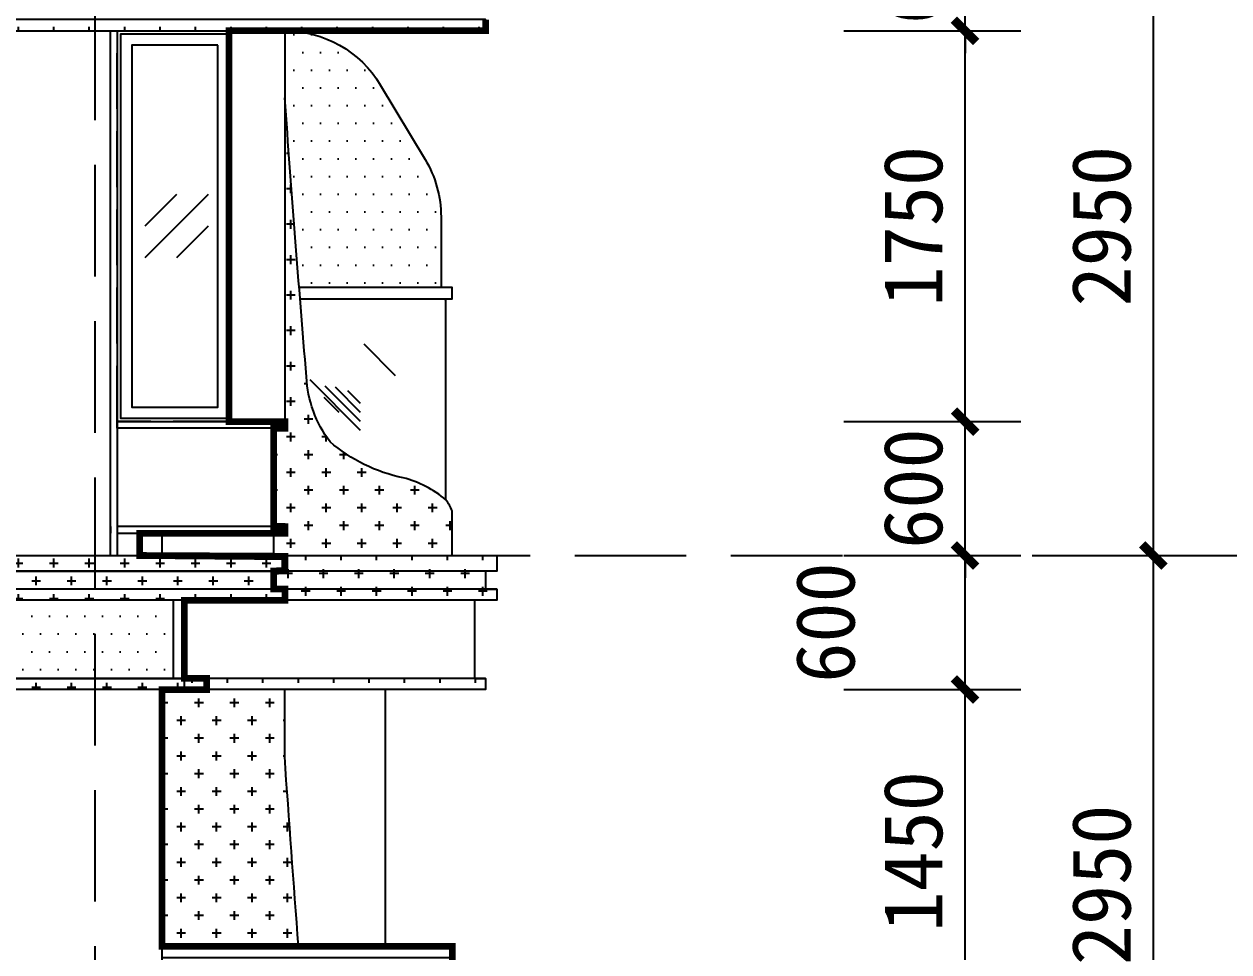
# Model space of a CAD drawing. Extents: x 646072 to 1012572, y -46617 to 16093.
# Drawn here: x 898650 to 904048, y -19627 to -15472 of the extents above; entities that cross this region are included whole.
import ezdxf

# ---------------------------------------------------------------- set-up
doc = ezdxf.new("R2010")
doc.units = 0
doc.header["$LTSCALE"] = 1000
doc.header["$MEASUREMENT"] = 0
for name, pattern in [('3#楼-HZS$0$3#楼-HZS$0$__DASH', [0.35, 0.25, -0.1]), ('3#楼-HZS$0$DOTE', [2.4200000000000004, 2, -0.2, 0.02, -0.2]), ('DASH', [0.35, 0.25, -0.1])]:
    doc.linetypes.add(name, pattern=pattern)
doc.layers.get('Defpoints').update_dxf_attribs({"color": 4, "linetype": 'DASH'})
for name, color, linetype in [('3#楼-HZS$0$0-金属铝板（剖）', 7, 'Continuous'), ('3#楼-HZS$0$3#楼-HZS$0$00-看线', 251, 'Continuous'), ('3#楼-HZS$0$3#楼-HZS$0$00-立面灰色金属看线', 252, 'Continuous'), ('3#楼-HZS$0$3#楼-HZS$0$00-立面米色看线', 31, 'Continuous'), ('3#楼-HZS$0$3#楼-HZS$0$0923调整', 6, 'Continuous'), ('3#楼-HZS$0$3#楼-HZS$0$A-LINE-浅灰色铝板幕墙-填充', 115, 'Continuous'), ('3#楼-HZS$0$3#楼-HZS$0$DOTE', 1, '3#楼-HZS$0$DOTE'), ('3#楼-HZS$0$3#楼-HZS$0$ELEV-WIND', 4, 'Continuous'), ('3#楼-HZS$0$3#楼-HZS$0$PUB_DIM', 3, 'Continuous'), ('3#楼-HZS$0$3#楼-HZS$0$RAIL', 163, 'Continuous'), ('3#楼-HZS$0$3#楼-HZS$0$填充-浅黄色铝板', 30, 'Continuous'), ('3#楼-HZS$0$3#楼-HZS$0$填充-玻璃', 150, 'Continuous'), ('3#楼-HZS$0$3#楼-HZS$0$填充-银白色铝板', 115, 'Continuous')]:
    doc.layers.add(name, color=color, linetype=linetype)
doc.styles.add('3#楼-HZS$0$3#楼-HZS$0$_TCH_DIM_T3', font='')
doc.styles.get('3#楼-HZS$0$3#楼-HZS$0$_TCH_DIM_T3').set_extended_font_data('SimSun')
doc.dimstyles.new('3#楼-HZS$0$3#楼-HZS$0$_TCH_ARCH&&100', dxfattribs={"dimtxt": 264.3459915611814, "dimasz": 100, "dimexe": 250, "dimexo": 300, "dimgap": 100, "dimtad": 1, "dimdec": 0, "dimzin": 0, "dimdsep": 46, "dimtxsty": '3#楼-HZS$0$3#楼-HZS$0$_TCH_DIM_T3', "dimblk": '3#楼-HZS$0$3#楼-HZS$0$_ArchTick', "dimcen": 0.09, "dimclrt": 7, "dimazin": 2, "dimtfac": 1, "dimtdec": 0, "dimtix": 1, "dimtmove": 2, "dimatfit": 3, "dimfxl": 100, "dimtolj": 1, "dimtzin": 0, "dimarcsym": 0})
pattern_1 = [(0, (0, -5900), (79.375, 79.375), [39.6875, -119.0625]), (90, (19.84375, -5919.84375), (-79.375, 79.375), [39.6875, -119.0625])]

# ---------------------------------------------------------------- blocks, each defined once
blk = doc.blocks.new('3#楼-HZS$0$3#楼-HZS$0$tytutyuiytiuty')
at = {"layer": '3#楼-HZS$0$3#楼-HZS$0$ELEV-WIND', "color": 8, "linetype": '3#楼-HZS$0$3#楼-HZS$0$__DASH'}
blk.add_lwpolyline([(147924.410584872, -250027.7864665329), (147424.4108036832, -250027.7864665329), (147424.4108036832, -251777.7864665329), (147924.410584872, -251777.7864665329)], close=True, dxfattribs=at)
at = {"layer": '3#楼-HZS$0$3#楼-HZS$0$ELEV-WIND'}
for points in [[(147424.4108036832, -250042.7864665329), (147909.410584872, -250042.7864665329), (147909.410584872, -251762.7864665329), (147424.4108036832, -251762.7864665329)], [(147474.4108036832, -250092.7864665329), (147859.410584872, -250092.7864665329), (147859.410584872, -251712.7864665329), (147474.4108036832, -251712.7864665329)]]:
    blk.add_lwpolyline(points, close=True, dxfattribs=at)
blk = doc.blocks.new('3#楼-HZS$0$3#楼-HZS$0$sz0fg4+df980j')
at = {"layer": '3#楼-HZS$0$3#楼-HZS$0$填充-浅黄色铝板'}
h = blk.add_hatch(dxfattribs=at)
h.set_pattern_fill('CROSS', color=250, scale=50)
h.set_pattern_definition([(0, (-1126718.565396795, 51894.03847895226), (79.375, 79.375), [39.6875, -119.0625]), (90, (-1126698.721646795, 51874.19472895226), (-79.375, 79.375), [39.6875, -119.0625])])
edge = h.paths.add_edge_path()
edge.add_line((949.4523340946762, 14500.00068824175), (949.4523340418236, 12970.03873150532))
edge.add_line((949.4523340418236, 12970.03873150532), (1000.00074787729, 12970.03873150358))
edge.add_line((1000.00074787729, 12970.03873150358), (1000.000747862388, 12530.03873149549))
edge.add_line((1000.000747862156, 12530.03873149549), (950.0010790840024, 12530.0387314972))
edge.add_line((950.0010790840024, 12530.0387314972), (950.0007478770567, 12500.0387314972))
edge.add_line((950.0007478772895, 12500.0387314972), (1000.001079083071, 12500.03871720696))
edge.add_line((1000.001079083071, 12500.03871720696), (1000.00074787729, 12400.03873149068))
edge.add_line((1000.00074787729, 12400.03873149068), (199.4552922326839, 12400.03873141343))
edge.add_line((199.455292232451, 12400.03873141341), (199.455292232451, 12600.0387314134))
edge.add_arc((394.2832762735197, 12521.57540758928), 210.0343699277474, 502.4595995358362, 518.0638117142032, ccw=False)
edge.add_arc((544.0989876718959, 12270.51330450809), 493.7138411202642, 464.6628066856925, 489.84925494788, ccw=False)
edge.add_arc((271.7218903187895, 13461.26210623492), 728.1891603912885, 281.6787722616173, 310.7366389926569)
edge.add_arc((327.4796568375314, 13226.18329300666), 525.5691799372054, 322.9471276859082, 357.148631248238)
edge.add_arc((-117825.9819498922, 22714.08146886762), 119059.1236000851, 355.416593846206, 356.0439292272274)
h = blk.add_hatch(dxfattribs=at)
h.set_pattern_fill('CROSS', color=250, scale=50)
h.set_pattern_definition([(0, (-845321.4992200356, 38502.99716113403), (79.375, 79.375), [39.6875, -119.0625]), (90, (-845301.6554700356, 38483.15341113403), (-79.375, 79.375), [39.6875, -119.0625])])
h.paths.add_polyline_path([(949.9278836343437, 12200.00068816898), (949.9278836343437, 12250.00068815681), (999.9278836343437, 12250.00068815681), (1000.001079088659, 12330.00087488462), (949.9278836343437, 12330.00068815681), (949.9278836343437, 12400.00068815681), (0.001079088659025729, 12400.00068815681), (0.001079090172424912, 12330.00087486373), (50.00107908865903, 12330.00087486477), (50.00107908865903, 12250.00087487308), (0.001079088659025729, 12250.00087487308), (0.001079089008271694, 12200.00087489963)])
h = blk.add_hatch(dxfattribs=at)
h.set_pattern_fill('CROSS', color=250, scale=50)
h.set_pattern_definition([(0, (-1726747.74903091, 159635.962865266), (79.375, 79.375), [39.6875, -119.0625]), (90, (-1726727.90528091, 159616.119115266), (-79.375, 79.375), [39.6875, -119.0625])])
h.paths.add_polyline_path([(50.00107908865903, 11850.00068817432), (1400.001079084468, 11850.00068817432), (1400.001079084468, 11800.00068816886), (50.00107908865903, 11800.00068816886)])
h = blk.add_hatch(dxfattribs=at)
h.set_pattern_fill('CROSS', color=250, scale=50)
h.set_pattern_definition([(0, (-1125274.918343643, 51894.00049799713), (79.375, 79.375), [39.6875, -119.0625]), (90, (-1125255.074593643, 51874.15674799713), (-79.375, 79.375), [39.6875, -119.0625])])
edge = h.paths.add_edge_path()
edge.add_line((888.1634962530807, 10650.00075054062), (1499.928169499733, 10650.00075054061))
edge.add_line((1499.928169499733, 10650.00075054061), (1499.928169499617, 11800.00075053556))
edge.add_line((1499.928169499617, 11800.00075053556), (950.0010792915709, 11800.00075053556))
edge.add_line((950.0010792915709, 11800.00075053556), (950.0010792915709, 11499.96270728666))
edge.add_arc((-117825.4332046916, 19714.04348791481), 119059.1236000815, 355.6338132337424, 356.04392922722616, ccw=False)
at = {"layer": '3#楼-HZS$0$3#楼-HZS$0$填充-玻璃'}
h = blk.add_hatch(dxfattribs=at)
h.set_pattern_fill('玻璃1', color=250, scale=100)
h.set_pattern_definition([(45, (-845321.4992200356, 44442.99716113403), (-489.8835780060401, 489.8835780060401), [224, -576]), (45, (-845225.4992200356, 44482.99716113403), (-489.8835780060401, 489.8835780060401), [96, -704]), (45, (-845321.4992200356, 44482.99716113403), (-489.8835780060401, 489.8835780060401), [160, -640]), (45, (-845273.4992200356, 44442.99716113403), (537.401153701776, -537.4011537017761), [200, -600]), (45, (-845321.4992200356, 44402.99716113403), (-489.8835780060401, 489.8835780060401), [320, -480]), (45, (-845321.4992200356, 44522.99716113403), (-489.8835780060401, 489.8835780060401), [80, -720])])
h.paths.add_polyline_path([(881.0175094846636, 13550.00068816835), (230.0039926316822, 13550.00068816835), (230.0039926316822, 12651.39216946189, -0.1088350753991676), (419.1252063425491, 12748.10996564281, 0.1274726537944092), (746.9258121041348, 12909.4626235004, 0.1503499828996154), (852.3981503215618, 13200.00068812897, 0.0007971935028610926)])
at = {"layer": '3#楼-HZS$0$3#楼-HZS$0$填充-银白色铝板'}
h = blk.add_hatch(dxfattribs=at)
h.set_pattern_fill('DOTS', color=250, scale=50)
h.set_pattern_definition([(0, (-1726747.74903091, 159502.8970125259), (39.6875, 79.375), [0, -79.375])])
edge = h.paths.add_edge_path()
edge.add_arc((950.0010792914545, 14250.00068816897), 499.9999999998909, 90.00000000001334, 148.9690272509858)
edge.add_line((521.5567002814496, 14507.75137021384), (321.010913221282, 14174.39545232608))
edge.add_arc((749.4552922315197, 13916.64477028133), 499.9999999999996, 148.9690272510117, 180.0000000000033)
edge.add_line((249.4552922315197, 13916.6447702813), (249.4552922326839, 13600.00068817167))
edge.add_line((249.4552922326839, 13600.00068817167), (885.0142876394093, 13600.00068817167))
edge.add_arc((4126.301803274313, 13593.15710660145), 3241.294740318966, 171.2600042494356, 179.8790271593696, ccw=False)
edge.add_arc((5344.164031145512, 14236.32710294179), 4424.085057908338, 173.3324380912406, 181.9514610011744, ccw=False)
at = {"layer": '3#楼-HZS$0$3#楼-HZS$0$00-看线'}
blk.add_line((950.0010792915709, 11499.96270728661), (950.0010792915709, 11800.00075052786), dxfattribs=at)
at = {"layer": '3#楼-HZS$0$3#楼-HZS$0$00-看线', "color": 250}
blk.add_lwpolyline([(950.0010792914545, 14750.00068818107), (950.0010792914545, 12970.00068819115), (1000.001079084002, 12970.00068818942), (1000.001079084002, 12530.00068818306), (950.0010790840024, 12530.00068818306), (950.0010790830711, 12500.00068818306), (1000.001079083071, 12500.00068818133), (1000.001079084002, 12400.00068816898), (199.455292232451, 12400.00068816898)], dxfattribs=at)
at = {"layer": '3#楼-HZS$0$3#楼-HZS$0$00-看线', "elevation": 3.018086236483697e-07}
blk.add_lwpolyline([(950.0010792914545, 14750.00068816886, 0.2631335219080186), (521.5567002814496, 14507.75137021387), (321.0109132217476, 14174.3954523268, 0.1362316768102551), (249.4552922326839, 13916.64477028002), (249.4552922326839, 13600.00068817097)], format="xyb", dxfattribs=at)
at = {"layer": '3#楼-HZS$0$3#楼-HZS$0$00-看线'}
for points in [[(199.455292232451, 12400.00068809927), (199.455292232451, 12600.00068809926, -0.007705308354080122), (199.455292232451, 12600.00068809926, -0.06819162523306266), (227.7420060987351, 12649.51565102547, -0.110341176888654), (419.1252063425491, 12748.10996564281), (419.1252063425491, 12748.10996564281), (419.1252063425491, 12748.10996564281, 0.1274726537944078), (746.9258121041348, 12909.4626235004), (746.9258121041348, 12909.4626235004, 0.1503499828851486), (852.3981503191171, 13200.00068809961, 0.002846124476623772), (949.4523340946762, 14449.96264492761), (949.4523340946762, 14449.96264492761), (949.4523340946762, 14449.96264492761)], [(888.1634962530807, 10650.0007505406, 0.001789470510424884), (950.0010792915709, 11499.96270728661), (950.0010792915709, 11499.96270728661), (950.0010792915709, 11499.96270728661)]]:
    blk.add_lwpolyline(points, format="xyb", dxfattribs=at)
for points, elevation in [([(881.01750948478, 13550.00068816835), (200.0039926316822, 13550.00068816835), (200.0039926316822, 13600.00068817167), (885.0142876394093, 13600.00068817167)], -9.721127258702678e-09), ([(0.001079088659025729, 12250.00087487308), (1000.001079088659, 12250.00087489397)], 3.118086236483697e-07), ([(50.00107908865903, 11850.00095873034), (1450.249489312177, 11850.00086166195)], 3.118086236483697e-07)]:
    blk.add_lwpolyline(points, dxfattribs=dict(at, elevation=elevation))
for points in [[(230.0039926316822, 13550.00068816835), (230.0039926316822, 12651.39216946189)], [(1000.001079088659, 12400.00068818439), (0.001079088659025729, 12400.00068816898), (0.001079088659025729, 12330.00087486373), (50.00107908865903, 12330.00087486373), (50.00107908865903, 12250.00087487308), (0.001079088659025729, 12250.00087487308), (0.001079088659025729, 12200.00087489963), (100.001079088659, 12200.00087489963), (100.001079088659, 11850.00095873034), (50.00107908865903, 11850.00095873034), (50.00107908865903, 11800.00068816886), (1450.249489312177, 11800.00059108956)], [(0.001079088659025729, 12330.00087486373), (1000.001079088659, 12330.00087488462)], [(500.0010792915709, 11800.00062230531), (500.0010792915709, 10650.00068818161)]]:
    blk.add_lwpolyline(points, dxfattribs=at)
at = {"layer": '3#楼-HZS$0$3#楼-HZS$0$00-看线', "color": 250, "elevation": 3.118086236483697e-07}
blk.add_lwpolyline([(0.001079088659025729, 12200.00087489963), (1000.001079088659, 12200.00087490772)], dxfattribs=at)
blk = doc.blocks.new('3#楼-HZS$0$3#楼-HZS$0$d+f9g5j04+9k0')
at = {"color": 7, "const_width": 30}
blk.add_lwpolyline([(426357.8774215883, 7384.282804610964), (426357.8774215883, 7334.282804610964), (427508.1783202488, 7334.282804610964), (427508.1783202488, 5584.282804610964), (427257.9239407042, 5584.282804610964), (427257.9239404495, 5554.282804633258), (427307.9239402422, 5554.282804633258), (427307.9239407042, 5114.28280462345), (427257.9239407042, 5114.282804625167), (427257.9239407042, 5114.282804625167), (427257.9239407042, 5084.282804625167), (427908.0459205068, 5084.282804602568), (427908.0459205068, 4984.504524386066), (427258.1778155724, 4984.282804610935), (427258.1778155738, 4914.282804618648), (427308.1778155724, 4914.282804598799), (427308.1778155724, 4834.282804598799), (427258.1778155724, 4834.282804598799), (427257.9239402422, 4784.282804618648), (427708.1778155724, 4784.282804610964), (427708.1778155724, 4434.282804610964), (427608.1778155724, 4434.282804610964), (427608.1778155724, 4384.282804598799), (427808.1781014376, 4384.282804598799), (427809.1982641532, 3234.282804623595), (426507.8774215884, 3234.282804623595), (426507.8774215884, 2034.282804610935)], dxfattribs=at)
blk = doc.blocks.new('3#楼-HZS$0$3#楼-HZS$0$+sdfg5+sd8j5')
at = {"color": 8, "elevation": -9.999999999999904e-09}
for points in [[(859987.3346993465, -18586.57511671548), (859845.9133431092, -18727.9964729528)], [(860128.7560555837, -18586.57511671554), (859845.9133431092, -18869.41782919018)], [(859987.3346993465, -18586.57511671548), (859845.9133431092, -18727.9964729528)], [(860128.7560555837, -18586.57511671554), (859845.9133431092, -18869.41782919018)], [(860128.756055584, -18727.9964729528), (859987.3346993465, -18869.41782919012)], [(860128.756055584, -18727.9964729528), (859987.3346993465, -18869.41782919012)]]:
    blk.add_lwpolyline(points, dxfattribs=at)
blk = doc.blocks.new('3#楼-HZS$0$jjhgjgkiyuiy')
at = {"layer": '3#楼-HZS$0$3#楼-HZS$0$A-LINE-浅灰色铝板幕墙-填充'}
h = blk.add_hatch(dxfattribs=at)
h.set_pattern_fill('DOTS', color=256, scale=50)
h.set_pattern_definition([(0, (0, -5900), (39.6875, 79.375), [0, -79.375])])
h.paths.add_polyline_path([(894417.27959666, 41348.21083332095), (899367.3535536728, 41348.21083332095), (899367.3535536728, 40998.21083332095), (894417.27959666, 40998.21083332095)])
at = {"layer": '3#楼-HZS$0$3#楼-HZS$0$填充-浅黄色铝板'}
h = blk.add_hatch(dxfattribs=at)
h.set_pattern_fill('CROSS', color=30, scale=50)
h.set_pattern_definition(pattern_1)
h.paths.add_polyline_path([(894417.27959666, 44498.21083332095), (900767.2803582185, 44498.21083332095), (900767.2803582185, 44428.21083330878), (894417.27959666, 44428.21083330878)])
h.paths.add_polyline_path([(894417.27959666, 44428.21083330878), (900717.2803582185, 44428.21083330878), (900717.2803582185, 44348.21083330878), (894417.27959666, 44348.21083330878)])
h.paths.add_polyline_path([(894417.27959666, 44348.21083330878), (900717.2803582185, 44348.21083330878), (900767.2803582185, 44348.21083330878), (900767.2803582185, 44298.21083332095), (900667.2803582185, 44298.21083332095), (894417.27959666, 44298.21083332095)])
h.paths.add_polyline_path([(894417.27959666, 43948.21083332095), (900717.2803582185, 43948.21083332095), (900717.2803582185, 43898.21083332095), (894417.27959666, 43898.21083332095)])
h = blk.add_hatch(dxfattribs=at)
h.set_pattern_fill('CROSS', color=30, scale=50)
h.set_pattern_definition(pattern_1)
h.paths.add_polyline_path([(894417.27959666, 41548.21083332095), (899817.3535536728, 41548.21083332095), (899817.3535536728, 41478.21083330878), (894417.27959666, 41478.21083330878)])
h.paths.add_polyline_path([(894417.27959666, 41478.21083330878), (899767.3535536728, 41478.21083330878), (899767.3535536728, 41398.21083330878), (894417.27959666, 41398.21083330878)])
h.paths.add_polyline_path([(894417.27959666, 41398.21083330878), (899817.3535536728, 41398.21083330878), (899817.3535536728, 41348.21083332095), (899367.3535536728, 41348.21083332095), (894417.27959666, 41348.21083332095)])
h.paths.add_polyline_path([(894417.27959666, 40998.21083332095), (899367.3535536728, 40998.21083332095), (899367.3535536728, 40948.21083330878), (894417.27959666, 40948.21083330878)])
blk = doc.blocks.new('3#楼-HZS$0$3#楼-HZS$0$_ArchTick')
at = {"color": 0, "linetype": 'ByBlock', "const_width": 0.4}
blk.add_lwpolyline([(-0.5, -0.5), (0.5, 0.5)], dxfattribs=at)
blk = doc.blocks.new('*D806')
at = {"layer": '3#楼-HZS$0$3#楼-HZS$0$PUB_DIM', "color": 0, "lineweight": -2, "transparency": 16777216}
for p, q in [((903165.772409059, -14901.78916669125), (903959.4540037297, -14901.78916669125)), ((903709.4540037297, -17851.78916669125), (903709.4540037297, -14901.78916669125)), ((903165.772409059, -17851.78916669125), (903959.4540037297, -17851.78916669125))]:
    blk.add_line(p, q, dxfattribs=at)
at = {"layer": 'Defpoints', "color": 0, "transparency": 16777216}
for p in [(902865.772409059, -14901.78916669125), (903709.4540037297, -14901.78916669125), (902865.772409059, -17851.78916669125)]:
    blk.add_point(p, dxfattribs=at)
at = {"layer": '3#楼-HZS$0$3#楼-HZS$0$PUB_DIM', "color": 0, "lineweight": -2, "transparency": 16777216, "xscale": 100, "yscale": 100, "zscale": 100}
for p, rotation in [((903709.4540037297, -14901.78916669125), 90), ((903709.4540037297, -17851.78916669125), 270)]:
    blk.add_blockref('3#楼-HZS$0$3#楼-HZS$0$_ArchTick', p, dxfattribs=dict(at, rotation=rotation))
at = {"layer": '3#楼-HZS$0$3#楼-HZS$0$PUB_DIM', "color": 7, "transparency": 16777216, "insert": (903477.2810079489, -16376.78916669151), "char_height": 264.3459915611814, "attachment_point": 5, "rotation": 90, "style": '3#楼-HZS$0$3#楼-HZS$0$_TCH_DIM_T3'}
blk.add_mtext('\\A1;2950', dxfattribs=at)
blk = doc.blocks.new('*D807')
at = {"layer": '3#楼-HZS$0$3#楼-HZS$0$PUB_DIM', "color": 0, "lineweight": -2, "transparency": 16777216}
for p, q in [((903165.772409059, -17851.78916669125), (903959.4540037297, -17851.78916669125)), ((903709.4540037297, -20801.78916669125), (903709.4540037297, -17851.78916669125)), ((903165.772409059, -20801.78916669125), (903959.4540037297, -20801.78916669125))]:
    blk.add_line(p, q, dxfattribs=at)
at = {"layer": 'Defpoints', "color": 0, "transparency": 16777216}
for p in [(902865.772409059, -17851.78916669125), (903709.4540037297, -17851.78916669125), (902865.772409059, -20801.78916669125)]:
    blk.add_point(p, dxfattribs=at)
at = {"layer": '3#楼-HZS$0$3#楼-HZS$0$PUB_DIM', "color": 0, "lineweight": -2, "transparency": 16777216, "xscale": 100, "yscale": 100, "zscale": 100}
for p, rotation in [((903709.4540037297, -17851.78916669125), 90), ((903709.4540037297, -20801.78916669125), 270)]:
    blk.add_blockref('3#楼-HZS$0$3#楼-HZS$0$_ArchTick', p, dxfattribs=dict(at, rotation=rotation))
at = {"layer": '3#楼-HZS$0$3#楼-HZS$0$PUB_DIM', "color": 7, "transparency": 16777216, "insert": (903477.2810079489, -19326.78916669151), "char_height": 264.3459915611814, "attachment_point": 5, "rotation": 90, "style": '3#楼-HZS$0$3#楼-HZS$0$_TCH_DIM_T3'}
blk.add_mtext('\\A1;2950', dxfattribs=at)
blk = doc.blocks.new('*D815')
at = {"layer": '3#楼-HZS$0$3#楼-HZS$0$PUB_DIM', "color": 0, "lineweight": -2, "transparency": 16777216}
for p, q in [((904009.4540037288, -6051.789166691249), (904803.1355983996, -6051.789166691249)), ((904553.1355983996, -35651.78916669126), (904553.1355983996, -6051.789166691249)), ((904009.4540037288, -35651.78916669126), (904803.1355983996, -35651.78916669126))]:
    blk.add_line(p, q, dxfattribs=at)
at = {"layer": 'Defpoints', "color": 0, "transparency": 16777216}
for p in [(903709.4540037288, -6051.789166691249), (904553.1355983996, -6051.789166691249), (903709.4540037288, -35651.78916669126)]:
    blk.add_point(p, dxfattribs=at)
at = {"layer": '3#楼-HZS$0$3#楼-HZS$0$PUB_DIM', "color": 0, "lineweight": -2, "transparency": 16777216, "xscale": 100, "yscale": 100, "zscale": 100}
for p, rotation in [((904553.1355983996, -6051.789166691249), 90), ((904553.1355983996, -35651.78916669126), 270)]:
    blk.add_blockref('3#楼-HZS$0$3#楼-HZS$0$_ArchTick', p, dxfattribs=dict(at, rotation=rotation))
at = {"layer": '3#楼-HZS$0$3#楼-HZS$0$PUB_DIM', "color": 7, "transparency": 16777216, "insert": (904320.9626026187, -20851.78916669151), "char_height": 264.3459915611814, "attachment_point": 5, "rotation": 90, "style": '3#楼-HZS$0$3#楼-HZS$0$_TCH_DIM_T3'}
blk.add_mtext('\\A1;29600', dxfattribs=at)
blk = doc.blocks.new('*D825')
at = {"layer": '3#楼-HZS$0$3#楼-HZS$0$PUB_DIM', "color": 0, "lineweight": -2, "transparency": 16777216}
for p, q in [((902865.7724090599, -14901.78916667891), (902865.7724090599, -14801.78916667891)), ((902322.0908143892, -14901.78916667891), (903115.7724090599, -14901.78916667891)), ((902865.7724090599, -15501.80284774554), (902865.7724090599, -14901.78916667891)), ((902322.0908143892, -15501.80284774554), (903115.7724090599, -15501.80284774554)), ((902865.7724090599, -15501.80284774554), (902865.7724090599, -15601.80284774554))]:
    blk.add_line(p, q, dxfattribs=at)
at = {"layer": 'Defpoints', "color": 0, "transparency": 16777216}
for p in [(902022.0908143892, -14901.78916667891), (902865.7724090599, -14901.78916667891), (902022.0908143892, -15501.80284774554)]:
    blk.add_point(p, dxfattribs=at)
at = {"layer": '3#楼-HZS$0$3#楼-HZS$0$PUB_DIM', "color": 0, "lineweight": -2, "transparency": 16777216, "xscale": 100, "yscale": 100, "zscale": 100}
for p, rotation in [((902865.7724090599, -14901.78916667891), 270), ((902865.7724090599, -15501.80284774554), 90)]:
    blk.add_blockref('3#楼-HZS$0$3#楼-HZS$0$_ArchTick', p, dxfattribs=dict(at, rotation=rotation))
at = {"layer": '3#楼-HZS$0$3#楼-HZS$0$PUB_DIM', "color": 7, "transparency": 16777216, "insert": (902633.5994132791, -15201.79600721248), "char_height": 264.3459915611814, "attachment_point": 5, "rotation": 90, "style": '3#楼-HZS$0$3#楼-HZS$0$_TCH_DIM_T3'}
blk.add_mtext('\\A1;600', dxfattribs=at)
blk = doc.blocks.new('*D826')
at = {"layer": '3#楼-HZS$0$3#楼-HZS$0$PUB_DIM', "color": 0, "lineweight": -2, "transparency": 16777216}
for p, q in [((902322.0908143892, -15501.80284774554), (903115.7724090599, -15501.80284774554)), ((902865.7724090599, -17251.80284774554), (902865.7724090599, -15501.80284774554)), ((902322.0908143892, -17251.80284774554), (903115.7724090599, -17251.80284774554))]:
    blk.add_line(p, q, dxfattribs=at)
at = {"layer": 'Defpoints', "color": 0, "transparency": 16777216}
for p in [(902022.0908143892, -15501.80284774554), (902865.7724090599, -15501.80284774554), (902022.0908143892, -17251.80284774554)]:
    blk.add_point(p, dxfattribs=at)
at = {"layer": '3#楼-HZS$0$3#楼-HZS$0$PUB_DIM', "color": 0, "lineweight": -2, "transparency": 16777216, "xscale": 100, "yscale": 100, "zscale": 100}
for p, rotation in [((902865.7724090599, -15501.80284774554), 90), ((902865.7724090599, -17251.80284774554), 270)]:
    blk.add_blockref('3#楼-HZS$0$3#楼-HZS$0$_ArchTick', p, dxfattribs=dict(at, rotation=rotation))
at = {"layer": '3#楼-HZS$0$3#楼-HZS$0$PUB_DIM', "color": 7, "transparency": 16777216, "insert": (902633.5994132791, -16376.8028477458), "char_height": 264.3459915611814, "attachment_point": 5, "rotation": 90, "style": '3#楼-HZS$0$3#楼-HZS$0$_TCH_DIM_T3'}
blk.add_mtext('\\A1;1750', dxfattribs=at)
blk = doc.blocks.new('*D827')
at = {"layer": '3#楼-HZS$0$3#楼-HZS$0$PUB_DIM', "color": 0, "lineweight": -2, "transparency": 16777216}
for p, q in [((902865.7724090599, -17251.80284774554), (902865.7724090599, -17151.80284774554)), ((902322.0908143892, -17251.80284774554), (903115.7724090599, -17251.80284774554)), ((902865.7724090599, -17851.78916667891), (902865.7724090599, -17251.80284774554)), ((902322.0908143892, -17851.78916667891), (903115.7724090599, -17851.78916667891)), ((902865.7724090599, -17851.78916667891), (902865.7724090599, -17951.78916667891))]:
    blk.add_line(p, q, dxfattribs=at)
at = {"layer": 'Defpoints', "color": 0, "transparency": 16777216}
for p in [(902022.0908143892, -17251.80284774554), (902865.7724090599, -17251.80284774554), (902022.0908143892, -17851.78916667891)]:
    blk.add_point(p, dxfattribs=at)
at = {"layer": '3#楼-HZS$0$3#楼-HZS$0$PUB_DIM', "color": 0, "lineweight": -2, "transparency": 16777216, "xscale": 100, "yscale": 100, "zscale": 100}
for p, rotation in [((902865.7724090599, -17251.80284774554), 270), ((902865.7724090599, -17851.78916667891), 90)]:
    blk.add_blockref('3#楼-HZS$0$3#楼-HZS$0$_ArchTick', p, dxfattribs=dict(at, rotation=rotation))
at = {"layer": '3#楼-HZS$0$3#楼-HZS$0$PUB_DIM', "color": 7, "transparency": 16777216, "insert": (902633.5994132791, -17551.79600721248), "char_height": 264.3459915611814, "attachment_point": 5, "rotation": 90, "style": '3#楼-HZS$0$3#楼-HZS$0$_TCH_DIM_T3'}
blk.add_mtext('\\A1;600', dxfattribs=at)
blk = doc.blocks.new('*D828')
at = {"layer": '3#楼-HZS$0$3#楼-HZS$0$PUB_DIM', "color": 0, "lineweight": -2, "transparency": 16777216}
for p, q in [((902322.0908143892, -17851.78916667891), (903115.7724090599, -17851.78916667891)), ((902865.7724090599, -18451.79339863203), (902865.7724090599, -17851.78916667891)), ((902322.0908143892, -18451.79339863203), (903115.7724090599, -18451.79339863203))]:
    blk.add_line(p, q, dxfattribs=at)
at = {"layer": 'Defpoints', "color": 0, "transparency": 16777216}
for p in [(902022.0908143892, -17851.78916667891), (902865.7724090599, -17851.78916667891), (902022.0908143892, -18451.79339863203)]:
    blk.add_point(p, dxfattribs=at)
at = {"layer": '3#楼-HZS$0$3#楼-HZS$0$PUB_DIM', "color": 0, "lineweight": -2, "transparency": 16777216, "xscale": 100, "yscale": 100, "zscale": 100}
for p, rotation in [((902865.7724090599, -17851.78916667891), 90), ((902865.7724090599, -18451.79339863203), 270)]:
    blk.add_blockref('3#楼-HZS$0$3#楼-HZS$0$_ArchTick', p, dxfattribs=dict(at, rotation=rotation))
at = {"layer": '3#楼-HZS$0$3#楼-HZS$0$PUB_DIM', "color": 7, "transparency": 16777216, "insert": (902240.7724090585, -18151.79128265547), "char_height": 264.3459915611814, "attachment_point": 5, "rotation": 90, "style": '3#楼-HZS$0$3#楼-HZS$0$_TCH_DIM_T3'}
blk.add_mtext('\\A1;600', dxfattribs=at)
blk = doc.blocks.new('*D829')
at = {"layer": '3#楼-HZS$0$3#楼-HZS$0$PUB_DIM', "color": 0, "lineweight": -2, "transparency": 16777216}
for p, q in [((902322.0908143892, -18451.79339863203), (903115.7724090599, -18451.79339863203)), ((902865.7724090599, -19901.78916666689), (902865.7724090599, -18451.79339863203)), ((902322.0908143892, -19901.78916666689), (903115.7724090599, -19901.78916666689))]:
    blk.add_line(p, q, dxfattribs=at)
at = {"layer": 'Defpoints', "color": 0, "transparency": 16777216}
for p in [(902022.0908143892, -18451.79339863203), (902865.7724090599, -18451.79339863203), (902022.0908143892, -19901.78916666689)]:
    blk.add_point(p, dxfattribs=at)
at = {"layer": '3#楼-HZS$0$3#楼-HZS$0$PUB_DIM', "color": 0, "lineweight": -2, "transparency": 16777216, "xscale": 100, "yscale": 100, "zscale": 100}
for p, rotation in [((902865.7724090599, -18451.79339863203), 90), ((902865.7724090599, -19901.78916666689), 270)]:
    blk.add_blockref('3#楼-HZS$0$3#楼-HZS$0$_ArchTick', p, dxfattribs=dict(at, rotation=rotation))
at = {"layer": '3#楼-HZS$0$3#楼-HZS$0$PUB_DIM', "color": 7, "transparency": 16777216, "insert": (902633.5994132791, -19176.79128264972), "char_height": 264.3459915611814, "attachment_point": 5, "rotation": 90, "style": '3#楼-HZS$0$3#楼-HZS$0$_TCH_DIM_T3'}
blk.add_mtext('\\A1;1450', dxfattribs=at)

msp = doc.modelspace()

# ---------------------------------------------------------------- linework, layer by layer
at = {"layer": '3#楼-HZS$0$3#楼-HZS$0$00-立面灰色金属看线'}
for points in [[(899037.3532678074, -17851.78916669125), (899037.3532678074, -15501.78916667908)], [(899067.3532678074, -15501.78916667908), (899067.3532678074, -17851.78916669125)], [(899767.3535536728, -17721.78916666488), (899767.3535536728, -17281.78916665679)], [(899037.3532678074, -17721.78916663898), (899037.3532678074, -17751.78916664114)], [(899067.3532678074, -17751.78916663944), (899817.3535536728, -17751.78916666488), (899817.3535536728, -17721.78916666488), (899067.3532678074, -17721.78916663997)], [(899267.3532678074, -17751.789166684), (899267.3532678074, -17851.78916667908)], [(899267.3532678074, -18451.78916669125), (899267.3532678074, -20801.78916667897)]]:
    msp.add_lwpolyline(points, dxfattribs=at)
msp.add_lwpolyline([(899067.3532678074, -17281.78916668169), (899067.3532678074, -17251.78916668223), (899817.3535536728, -17251.78916665679), (899817.3535536728, -17281.78916665679)], close=True, dxfattribs=at)
at = {"layer": '3#楼-HZS$0$3#楼-HZS$0$00-立面米色看线'}
for points in [[(894367.27959666, -15501.78916667908), (900717.2803582185, -15501.78916667908), (900717.2803582185, -15451.78916667908), (894367.27959666, -15451.78916667908)], [(894367.27959666, -17851.78916667908), (899817.3535536728, -17851.78916667908), (899817.3535536728, -17921.78916669125), (894367.27959666, -17921.78916669125)], [(894367.27959666, -17921.78916669125), (899767.3535536728, -17921.78916669125), (899767.3535536728, -18001.78916669125), (899817.3535536728, -18001.78916669125), (899817.3535536728, -18051.78916667908), (899317.3535536728, -18051.78916667908), (899317.3535536728, -18401.78916667908), (894367.27959666, -18401.78916667908)], [(899767.3535536728, -18001.78916669125), (894367.27959666, -18001.78916669125)], [(899717.3535536728, -18051.78916667908), (894367.27959666, -18051.78916667908)], [(894367.27959666, -18401.78916667908), (899367.3535536728, -18401.78916667908), (899367.3535536728, -18451.78916669125), (894367.27959666, -18451.78916669125)]]:
    msp.add_lwpolyline(points, dxfattribs=at)
at = {"layer": '3#楼-HZS$0$3#楼-HZS$0$DOTE', "linetype": '3#楼-HZS$0$3#楼-HZS$0$__DASH', "ltscale": 2}
for p, q in [((898966.9061618962, -2101.789166678966, 9.99999917259629e-09), (898966.9061618962, -37215.30559085181, 9.99999917259629e-09)), ((876616.5072477827, -17851.78916669125), (909102.0890191564, -17851.78916669125))]:
    msp.add_line(p, q, dxfattribs=at)
at = {"layer": '3#楼-HZS$0$3#楼-HZS$0$RAIL'}
msp.add_lwpolyline([(900517.2803582184, -19601.78916666633), (899266.3331050918, -19601.78916666977)], dxfattribs=at)
msp.add_lwpolyline([(900567.2803582184, -19601.78916666645), (899266.3331050919, -19601.78916666645), (899266.3331050919, -19651.78916666977), (900567.2803582184, -19651.78916666977)], close=True, dxfattribs=at)

# ---------------------------------------------------------------- block references
at = {"color": 2, "xscale": -1}
msp.add_blockref('3#楼-HZS$0$3#楼-HZS$0$d+f9g5j04+9k0', (1327076.206718494, -22836.07197129005), dxfattribs=at)
at = {"xscale": -1}
msp.add_blockref('3#楼-HZS$0$3#楼-HZS$0$sz0fg4+df980j', (900767.2814373071, -30251.78985484806), dxfattribs=at)
msp.add_blockref('3#楼-HZS$0$3#楼-HZS$0$+sdfg5+sd8j5', (39345.01856846095, 2351.207306285971, 9.999999999999904e-09))
at = {"layer": '3#楼-HZS$0$0-金属铝板（剖）'}
msp.add_blockref('3#楼-HZS$0$jjhgjgkiyuiy', (0, -59400.00000000002), dxfattribs=at)
at = {"layer": '3#楼-HZS$0$3#楼-HZS$0$0923调整', "extrusion": (0, 0, -1), "zscale": -1}
msp.add_blockref('3#楼-HZS$0$3#楼-HZS$0$tytutyuiytiuty', (-1046991.763852679, 234525.9972998659), dxfattribs=at)

# ---------------------------------------------------------------- dimensions: what is measured, and where the dimension line sits
at = {"layer": '3#楼-HZS$0$3#楼-HZS$0$PUB_DIM'}
for p1, p2, picture, middle in [((903709.4540037283, -35651.78916669125), (903709.4540037283, -6051.789166691247), '*D815', (904320.9626026187, -20851.78916669151)), ((902022.0908143887, -15501.80284774554), (902022.0908143887, -14901.78916667891), '*D825', (902633.5994132791, -15201.79600721248)), ((902865.7724090585, -17851.78916669125), (902865.7724090585, -14901.78916669125), '*D806', (903477.2810079489, -16376.78916669151)), ((902022.0908143887, -17251.80284774554), (902022.0908143887, -15501.80284774554), '*D826', (902633.5994132791, -16376.8028477458)), ((902022.0908143887, -17851.78916667891), (902022.0908143887, -17251.80284774554), '*D827', (902633.5994132791, -17551.79600721248)), ((902865.7724090585, -20801.78916669125), (902865.7724090585, -17851.78916669125), '*D807', (903477.2810079489, -19326.78916669151)), ((902022.0908143887, -19901.78916666689), (902022.0908143887, -18451.79339863203), '*D829', (902633.5994132791, -19176.79128264972))]:
    dim = msp.add_aligned_dim(p1=p1, p2=p2, distance=-843.6815946712159, dimstyle='3#楼-HZS$0$3#楼-HZS$0$_TCH_ARCH&&100', dxfattribs=at)
    dim.commit()
    dim.dimension.update_dxf_attribs({"geometry": picture, "text_midpoint": middle})
dim = msp.add_linear_dim(base=(902865.7724090599, -17851.78916667891), p1=(902022.0908143887, -18451.79339863203), p2=(902022.0908143887, -17851.78916667891), angle=90, dimstyle='3#楼-HZS$0$3#楼-HZS$0$_TCH_ARCH&&100', dxfattribs=at)
dim.commit()
dim.dimension.update_dxf_attribs({"geometry": '*D828', "text_midpoint": (902240.7724090585, -18151.79128265547), "dimtype": 161})

doc.saveas('drawing.dxf')
